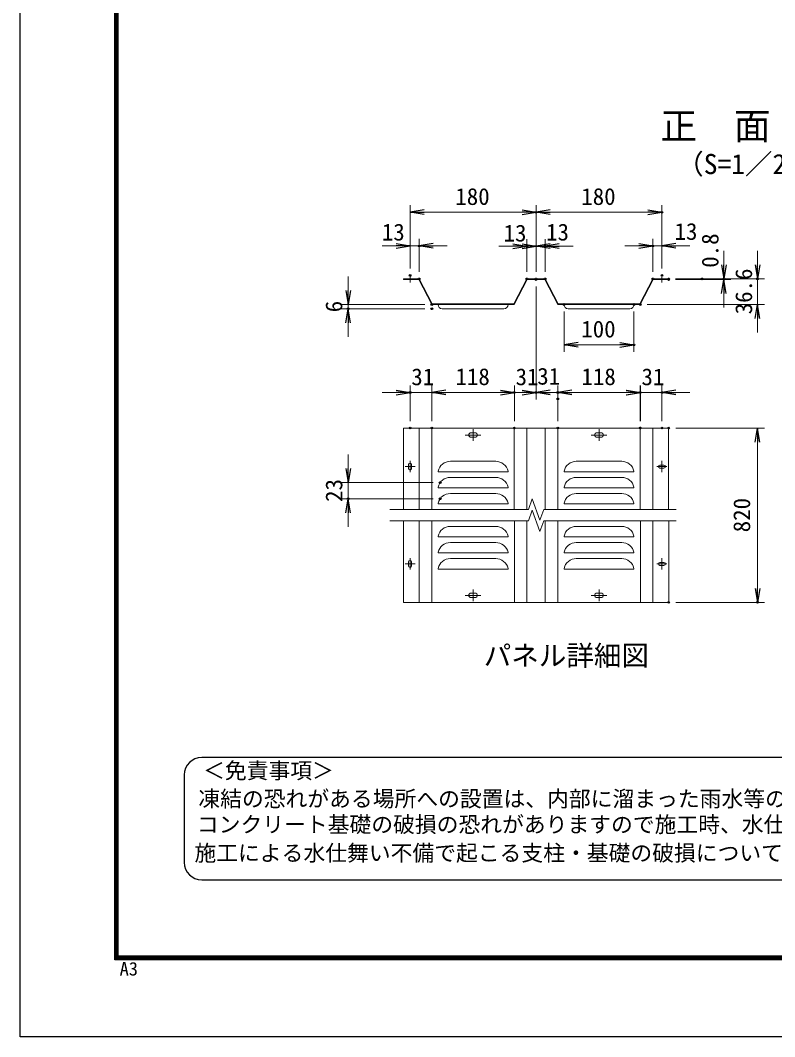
# Model space of a CAD drawing. Units: millimetres, scale not verified, with parts at other scales. Extents: x -4200 to 4200, y -2970 to 2970.
# Drawn here: x -4200 to -2044, y -2970 to -66 of the extents above; entities that cross this region are included whole.
import ezdxf
from ezdxf.enums import TextEntityAlignment as Align

# ---------------------------------------------------------------- set-up
doc = ezdxf.new("R2010")
doc.units = ezdxf.units.MM
doc.header["$LTSCALE"] = 10
doc.header["$PDMODE"] = 32
doc.header["$PDSIZE"] = 5
doc.linetypes.add('USER1', pattern=[50.8, 31.75, -6.35, 6.35, -6.35])
for name, color, linetype, lineweight in [('0-0_D-BMK', 2, 'USER1', 13), ('0-5_D-STR-DIM', 7, 'Continuous', 13), ('0-6_0', 7, 'Continuous', 25), ('0-8_D-TTL-TXT', 7, 'Continuous', 25), ('0-A_D-TTL', 7, 'Continuous', 25)]:
    doc.layers.add(name, color=color, linetype=linetype, lineweight=lineweight)
doc.layers.add('0-7_Defpoints', color=8, linetype='Continuous')
doc.styles.add('ＭＳ ゴシック', font='')
doc.styles.get('ＭＳ ゴシック').set_extended_font_data('MS Gothic')

# ---------------------------------------------------------------- blocks, each defined once
blk = doc.blocks.new('_Open')
at = {"layer": '0-6_0'}
blk.add_line((-10, 1.667), (0, 0), dxfattribs=at)
blk.add_lwpolyline([(-10, -1.667), (0, 0), (-10, 0)], dxfattribs=at)

msp = doc.modelspace()

# ---------------------------------------------------------------- linework, layer by layer
at = {"layer": '0-0_D-BMK'}
for p, q in [((-3086.11, -795.12), (-3086.11, -815.12)), ((-2366.11, -795.12), (-2366.11, -815.12)), ((-2906.11, -1234.64), (-2906.11, -1267.64)), ((-2546.11, -1234.64), (-2546.11, -1267.64)), ((-2928.51, -1251.14), (-2883.71, -1251.14)), ((-2523.71, -1251.14), (-2568.51, -1251.14)), ((-3086.11, -1324.64), (-3086.11, -1357.64)), ((-2366.11, -1324.64), (-2366.11, -1357.64)), ((-3071.81, -1341.14), (-3100.41, -1341.14)), ((-2351.81, -1341.14), (-2380.41, -1341.14)), ((-3071.81, -1619.14), (-3100.41, -1619.14)), ((-3086.11, -1602.64), (-3086.11, -1635.64)), ((-2351.81, -1619.14), (-2380.41, -1619.14)), ((-2366.11, -1602.64), (-2366.11, -1635.64)), ((-2928.51, -1709.14), (-2883.71, -1709.14)), ((-2906.11, -1725.64), (-2906.11, -1692.64)), ((-2523.71, -1709.14), (-2568.51, -1709.14)), ((-2546.11, -1725.64), (-2546.11, -1692.64))]:
    msp.add_line(p, q, dxfattribs=at)
at = {"layer": '0-5_D-STR-DIM'}
for p, q in [((-3086.11, -775.12), (-3086.11, -594.9)), ((-2726.11, -785.12), (-2726.11, -594.9)), ((-2726.11, -785.12), (-2726.11, -594.9)), ((-2366.11, -775.12), (-2366.11, -594.9)), ((-3046.11, -614.9), (-2766.11, -614.9)), ((-2686.11, -614.9), (-2406.11, -614.9)), ((-3086.11, -775.12), (-3086.11, -690.96)), ((-3060.11, -785.12), (-3060.11, -690.96)), ((-2752.11, -785.12), (-2752.11, -691.46)), ((-2726.11, -785.12), (-2726.11, -691.46)), ((-2726.11, -785.12), (-2726.11, -691.46)), ((-2700.11, -785.12), (-2700.11, -691.46)), ((-2392.11, -785.12), (-2392.11, -690.96)), ((-2366.11, -775.12), (-2366.11, -690.96)), ((-3126.11, -710.96), (-3166.11, -710.96)), ((-3086.11, -710.96), (-3060.11, -710.96)), ((-3020.11, -710.96), (-2980.11, -710.96)), ((-2792.11, -711.46), (-2832.11, -711.46)), ((-2766.11, -711.46), (-2806.11, -711.46)), ((-2726.11, -711.46), (-2752.11, -711.46)), ((-2726.11, -711.46), (-2700.11, -711.46)), ((-2686.11, -711.46), (-2646.11, -711.46)), ((-2660.11, -711.46), (-2620.11, -711.46)), ((-2432.11, -710.96), (-2472.11, -710.96)), ((-2366.11, -710.96), (-2392.11, -710.96)), ((-2326.11, -710.96), (-2286.11, -710.96)), ((-2188.98, -765.12), (-2188.98, -725.12)), ((-2092.98, -765.12), (-2092.98, -725.12)), ((-3263.24, -838.32), (-3263.24, -798.32)), ((-3060.11, -805.12), (-3105.11, -805.12)), ((-3105.11, -806.72), (-3105.11, -805.12)), ((-3061.1, -806.72), (-3105.11, -806.72)), ((-3061.1, -806.72), (-3024.11, -878.32)), ((-3060.11, -805.12), (-3023.12, -876.72)), ((-2752.11, -805.12), (-2789.1, -876.72)), ((-2751.12, -806.72), (-2788.11, -878.32)), ((-2700.11, -805.12), (-2752.11, -805.12)), ((-2701.1, -806.72), (-2751.12, -806.72)), ((-2701.1, -806.72), (-2664.11, -878.32)), ((-2700.11, -805.12), (-2663.12, -876.72)), ((-2392.11, -805.12), (-2429.1, -876.72)), ((-2391.12, -806.72), (-2428.11, -878.32)), ((-2347.11, -805.12), (-2392.11, -805.12)), ((-2392.11, -805.12), (-2347.11, -805.12)), ((-2347.11, -806.72), (-2391.12, -806.72)), ((-2327.11, -805.12), (-2168.98, -805.12)), ((-2327.11, -806.72), (-2168.98, -806.72)), ((-2231.11, -805.12), (-2072.98, -805.12)), ((-2188.98, -806.72), (-2188.98, -805.12)), ((-2092.98, -878.32), (-2092.98, -805.12)), ((-2726.11, -826.72), (-2726.11, -1149.63)), ((-2726.11, -826.72), (-2726.11, -1149.63)), ((-2188.98, -846.72), (-2188.98, -886.72)), ((-3043.98, -878.32), (-3283.24, -878.32)), ((-3043.98, -890.32), (-3283.24, -890.32)), ((-3263.24, -878.32), (-3263.24, -890.32)), ((-2788.11, -878.32), (-3024.11, -878.32)), ((-2789.1, -876.72), (-3023.12, -876.72)), ((-2994.11, -890.32), (-2818.11, -890.32)), ((-2428.11, -878.32), (-2664.11, -878.32)), ((-2429.1, -876.72), (-2663.12, -876.72)), ((-2646.11, -898.34), (-2646.11, -1013.65)), ((-2634.11, -890.32), (-2458.11, -890.32)), ((-2446.11, -898.34), (-2446.11, -1013.65)), ((-2408.11, -878.32), (-2072.98, -878.32)), ((-2092.98, -918.32), (-2092.98, -958.32)), ((-3263.24, -930.32), (-3263.24, -970.32)), ((-2606.11, -993.65), (-2486.11, -993.65)), ((-3126.11, -1129.63), (-3166.11, -1129.63)), ((-3086.11, -1211.14), (-3086.11, -1109.63)), ((-3024.07, -1129.63), (-3086.11, -1129.63)), ((-3024.07, -1211.14), (-3024.07, -1109.63)), ((-3024.07, -1211.14), (-3024.07, -1109.63)), ((-2984.07, -1129.63), (-2944.07, -1129.63)), ((-2984.07, -1129.63), (-2827.98, -1129.63)), ((-2827.98, -1129.63), (-2867.98, -1129.63)), ((-2766.11, -1129.63), (-2806.11, -1129.63)), ((-2787.98, -1211.14), (-2787.98, -1109.63)), ((-2787.98, -1211.14), (-2787.98, -1109.63)), ((-2787.98, -1129.63), (-2726.11, -1129.63)), ((-2726.11, -1129.63), (-2663.98, -1129.63)), ((-2686.11, -1129.63), (-2646.11, -1129.63)), ((-2664.07, -1127.86), (-2664.07, -1109.63)), ((-2663.98, -1211.14), (-2663.98, -1109.63)), ((-2624.07, -1129.63), (-2467.88, -1129.63)), ((-2623.98, -1129.63), (-2583.98, -1129.63)), ((-2468.15, -1129.63), (-2508.15, -1129.63)), ((-2428.15, -1211.14), (-2428.15, -1109.63)), ((-2428.15, -1129.63), (-2366.11, -1129.63)), ((-2427.88, -1211.14), (-2427.88, -1109.63)), ((-2366.11, -1211.14), (-2366.11, -1109.63)), ((-2326.11, -1129.63), (-2286.11, -1129.63)), ((-3105.11, -1231.14), (-3105.11, -1464.14)), ((-2347.11, -1231.14), (-3105.11, -1231.14)), ((-3060.11, -1231.14), (-3060.11, -1464.14)), ((-3023.98, -1231.14), (-3023.98, -1464.14)), ((-2912.01, -1244.64), (-2900.21, -1244.64)), ((-2788.11, -1231.14), (-2788.11, -1464.14)), ((-2752.11, -1231.14), (-2752.11, -1464.14)), ((-2700.11, -1231.14), (-2700.11, -1464.14)), ((-2664.11, -1231.14), (-2664.11, -1464.14)), ((-2540.21, -1244.64), (-2552.01, -1244.64)), ((-2428.11, -1231.14), (-2428.11, -1464.14)), ((-2392.11, -1231.14), (-2392.11, -1464.14)), ((-2347.11, -1231.14), (-2347.11, -1464.14)), ((-2326.98, -1231.14), (-2072.98, -1231.14)), ((-2912.01, -1257.64), (-2900.21, -1257.64)), ((-2540.21, -1257.64), (-2552.01, -1257.64)), ((-2092.98, -1271.14), (-2092.98, -1689.14)), ((-3263.24, -1347.14), (-3263.24, -1307.14)), ((-3090.41, -1346.84), (-3090.41, -1335.44)), ((-3081.81, -1346.84), (-3081.81, -1335.44)), ((-2841.21, -1326.14), (-2971, -1326.14)), ((-2481.21, -1326.14), (-2611, -1326.14)), ((-3006.11, -1354.14), (-3006.11, -1356.14)), ((-3006.11, -1356.14), (-2806.11, -1356.14)), ((-2806.11, -1354.14), (-2806.11, -1356.14)), ((-2806.11, -1354.17), (-2806.11, -1356.14)), ((-2646.11, -1354.14), (-2646.11, -1356.14)), ((-2646.11, -1354.17), (-2646.11, -1356.14)), ((-2446.11, -1356.14), (-2646.11, -1356.14)), ((-2446.11, -1354.14), (-2446.11, -1356.14)), ((-2371.81, -1336.84), (-2360.41, -1336.84)), ((-2371.81, -1345.44), (-2360.41, -1345.44)), ((-3020.11, -1387.14), (-3283.24, -1387.14)), ((-3263.24, -1387.14), (-3263.24, -1433.14)), ((-2841.21, -1372.14), (-2971, -1372.14)), ((-2481.21, -1372.14), (-2611, -1372.14)), ((-3006.11, -1400.14), (-3006.11, -1402.14)), ((-3006.11, -1402.14), (-2806.11, -1402.14)), ((-2971, -1418.14), (-2841.21, -1418.14)), ((-2805.98, -1400.14), (-2805.98, -1402.14)), ((-2805.98, -1400.17), (-2805.98, -1402.14)), ((-2646.11, -1400.14), (-2646.11, -1402.14)), ((-2646.11, -1400.17), (-2646.11, -1402.14)), ((-2446.11, -1402.14), (-2646.11, -1402.14)), ((-2481.21, -1418.14), (-2611, -1418.14)), ((-2446.11, -1400.14), (-2446.11, -1402.14)), ((-3020.11, -1433.14), (-3283.24, -1433.14)), ((-3006.11, -1446.14), (-3006.11, -1448.14)), ((-3006.11, -1448.14), (-2806.11, -1448.14)), ((-2805.98, -1446.14), (-2805.98, -1448.14)), ((-2805.98, -1446.17), (-2805.98, -1448.14)), ((-2748.04, -1464.24), (-2736.99, -1433.89)), ((-2714.89, -1494.6), (-2736.99, -1433.89)), ((-2646.11, -1446.14), (-2646.11, -1448.14)), ((-2646.11, -1446.17), (-2646.11, -1448.14)), ((-2446.11, -1448.14), (-2646.11, -1448.14)), ((-2446.11, -1446.14), (-2446.11, -1448.14)), ((-3263.24, -1473.14), (-3263.24, -1513.14)), ((-3144.27, -1464.14), (-2748, -1464.14)), ((-2748.04, -1496.24), (-2736.99, -1465.89)), ((-2714.89, -1526.6), (-2736.99, -1465.89)), ((-2703.85, -1464.24), (-2714.89, -1494.6)), ((-2703.81, -1464.14), (-2325.42, -1464.14)), ((-3144.27, -1496.14), (-2748, -1496.14)), ((-3104.98, -1496.14), (-3104.98, -1729.14)), ((-3059.98, -1496.14), (-3059.98, -1729.14)), ((-3023.98, -1496.14), (-3023.98, -1729.14)), ((-2787.98, -1496.14), (-2787.98, -1729.14)), ((-2751.98, -1496.14), (-2751.98, -1729.14)), ((-2703.85, -1496.24), (-2714.89, -1526.6)), ((-2703.81, -1496.14), (-2325.42, -1496.14)), ((-2699.98, -1496.14), (-2699.98, -1729.14)), ((-2663.98, -1496.14), (-2663.98, -1729.14)), ((-2427.98, -1496.14), (-2427.98, -1729.14)), ((-2391.98, -1496.14), (-2391.98, -1729.14)), ((-2346.98, -1496.14), (-2346.98, -1729.14)), ((-2841.21, -1512.14), (-2971, -1512.14)), ((-2481.21, -1512.14), (-2611, -1512.14)), ((-3006.11, -1540.14), (-3006.11, -1542.14)), ((-3006.11, -1542.14), (-2806.11, -1542.14)), ((-2841.21, -1558.14), (-2971, -1558.14)), ((-2806.11, -1540.14), (-2806.11, -1542.14)), ((-2806.11, -1540.17), (-2806.11, -1542.14)), ((-2646.11, -1540.14), (-2646.11, -1542.14)), ((-2646.11, -1540.17), (-2646.11, -1542.14)), ((-2446.11, -1542.14), (-2646.11, -1542.14)), ((-2481.21, -1558.14), (-2611, -1558.14)), ((-2446.11, -1540.14), (-2446.11, -1542.14)), ((-3006.11, -1586.14), (-3006.11, -1588.14)), ((-3006.11, -1588.14), (-2806.11, -1588.14)), ((-2806.11, -1586.14), (-2806.11, -1588.14)), ((-2806.11, -1586.17), (-2806.11, -1588.14)), ((-2646.11, -1586.14), (-2646.11, -1588.14)), ((-2646.11, -1586.17), (-2646.11, -1588.14)), ((-2446.11, -1588.14), (-2646.11, -1588.14)), ((-2446.11, -1586.14), (-2446.11, -1588.14)), ((-3090.41, -1613.44), (-3090.41, -1624.84)), ((-3081.81, -1613.44), (-3081.81, -1624.84)), ((-2971, -1604.14), (-2841.21, -1604.14)), ((-2481.21, -1604.14), (-2611, -1604.14)), ((-2371.81, -1614.84), (-2360.41, -1614.84)), ((-2371.81, -1623.44), (-2360.41, -1623.44)), ((-3006.11, -1632.14), (-3006.11, -1634.14)), ((-3006.11, -1634.14), (-2806.11, -1634.14)), ((-2806.11, -1632.14), (-2806.11, -1634.14)), ((-2806.11, -1632.17), (-2806.11, -1634.14)), ((-2646.11, -1632.14), (-2646.11, -1634.14)), ((-2646.11, -1632.17), (-2646.11, -1634.14)), ((-2446.11, -1634.14), (-2646.11, -1634.14)), ((-2446.11, -1632.14), (-2446.11, -1634.14)), ((-2912.01, -1702.64), (-2900.21, -1702.64)), ((-2540.21, -1702.64), (-2552.01, -1702.64)), ((-2346.98, -1729.14), (-3104.98, -1729.14)), ((-2912.01, -1715.64), (-2900.21, -1715.64)), ((-2540.21, -1715.64), (-2552.01, -1715.64)), ((-2326.98, -1729.14), (-2072.98, -1729.14))]:
    msp.add_line(p, q, dxfattribs=at)
msp.add_lwpolyline([(-2391.12, -806.72), (-2347.11, -806.72), (-2347.11, -805.12)], dxfattribs=at)
for centre, radius, start, end in [((-2994.11, -878.32), 12, 180, 270), ((-2818.11, -878.32), 12, 270, 0), ((-2634.11, -878.32), 12, 180, 270), ((-2458.11, -878.32), 12, 270, 0), ((-2912.01, -1251.14), 6.5, 90, 270), ((-2900.21, -1251.14), 6.5, 270, 90), ((-2552.01, -1251.14), 6.5, 90, 270), ((-2540.21, -1251.14), 6.5, 270, 90), ((-3086.11, -1335.44), 4.3, 0, 180), ((-2971, -1362.14), 36, 90, 167.16041), ((-2841.21, -1362.14), 36, 12.83959, 90), ((-2611, -1362.14), 36, 90, 167.16041), ((-2481.21, -1362.14), 36, 12.83959, 90), ((-3086.11, -1346.84), 4.3, 180, 0), ((-2371.81, -1341.14), 4.3, 90, 270), ((-2360.41, -1341.14), 4.3, 270, 90), ((-2971, -1408.14), 36, 90, 167.16041), ((-2841.21, -1408.14), 36, 12.83959, 90), ((-2611, -1408.14), 36, 90, 167.16041), ((-2481.21, -1408.14), 36, 12.83959, 90), ((-2971, -1454.14), 36, 90, 167.16041), ((-2841.21, -1454.14), 36, 12.83959, 90), ((-2611, -1454.14), 36, 90, 167.16041), ((-2481.21, -1454.14), 36, 12.83959, 90), ((-2971, -1548.14), 36, 90, 167.16041), ((-2841.21, -1548.14), 36, 12.83959, 90), ((-2611, -1548.14), 36, 90, 167.16041), ((-2481.21, -1548.14), 36, 12.83959, 90), ((-2971, -1594.14), 36, 90, 167.16041), ((-2841.21, -1594.14), 36, 12.83959, 90), ((-2611, -1594.14), 36, 90, 167.16041), ((-2481.21, -1594.14), 36, 12.83959, 90), ((-3086.11, -1613.44), 4.3, 0, 180), ((-3086.11, -1624.84), 4.3, 180, 0), ((-2971, -1640.14), 36, 90, 167.16041), ((-2841.21, -1640.14), 36, 12.83959, 90), ((-2611, -1640.14), 36, 90, 167.16041), ((-2481.21, -1640.14), 36, 12.83959, 90), ((-2371.81, -1619.14), 4.3, 90, 270), ((-2360.41, -1619.14), 4.3, 270, 90), ((-2912.01, -1709.14), 6.5, 90, 270), ((-2900.21, -1709.14), 6.5, 270, 90), ((-2552.01, -1709.14), 6.5, 90, 270), ((-2540.21, -1709.14), 6.5, 270, 90)]:
    msp.add_arc(centre, radius, start, end, dxfattribs=at)
at = {"layer": '0-7_Defpoints'}
for p in [(-2726.11, -614.9), (-2366.11, -614.9), (-3060.11, -710.96), (-2752.11, -711.46), (-2700.11, -711.46), (-2392.11, -710.96), (-3086.11, -795.12), (-3086.11, -795.12), (-3060.11, -805.12), (-2752.11, -805.12), (-2726.11, -805.12), (-2726.11, -805.12), (-2726.11, -806.72), (-2700.11, -805.12), (-2392.11, -805.12), (-2366.11, -795.12), (-2366.11, -795.12), (-2347.11, -805.12), (-2347.11, -806.72), (-2251.11, -805.12), (-2188.98, -805.12), (-2092.98, -805.12), (-3263.24, -890.32), (-3023.98, -878.32), (-3023.98, -890.32), (-2646.11, -878.34), (-2446.11, -878.34), (-2428.11, -878.32), (-2446.11, -993.65), (-3086.11, -1129.63), (-2787.98, -1129.63), (-2726.11, -1129.63), (-2663.98, -1129.63), (-2427.88, -1129.63), (-2366.11, -1129.63), (-2664.07, -1147.86), (-3086.11, -1231.14), (-3024.07, -1231.14), (-2787.98, -1231.14), (-2663.98, -1231.14), (-2428.15, -1231.14), (-2427.88, -1231.14), (-2366.11, -1231.14), (-2346.98, -1231.14), (-3000.11, -1387.14), (-3263.24, -1433.14), (-3000.11, -1433.14), (-2346.98, -1729.14), (-2092.98, -1729.14)]:
    msp.add_point(p, dxfattribs=at)
at = {"layer": '0-8_D-TTL-TXT', "color": 2}
for p, q in [((-1235.82, -2172.14), (-3681.37, -2172.14)), ((-3731.37, -2222.14), (-3731.37, -2472.14)), ((-3681.37, -2522.14), (-1235.82, -2522.14))]:
    msp.add_line(p, q, dxfattribs=at)
for centre, start, end in [((-3681.37, -2222.14), 90, 180), ((-3681.37, -2472.14), 180, 270)]:
    msp.add_arc(centre, 50, start, end, dxfattribs=at)
at = {"layer": '0-A_D-TTL', "color": 2}
msp.add_lwpolyline([(-4200, 2970), (4200, 2970), (4200, -2970), (-4200, -2970)], close=True, dxfattribs=at)
at = {"layer": '0-A_D-TTL'}
for points in [[(-3930, 2750), (3930, 2750), (3930, -2750), (-3930, -2750)], [(-3927.5, 2747.5), (3927.5, 2747.5), (3927.5, -2747.5), (-3927.5, -2747.5)], [(-3925, 2745), (3925, 2745), (3925, -2745), (-3925, -2745)], [(-3922.5, 2742.5), (3922.5, 2742.5), (3922.5, -2742.5), (-3922.5, -2742.5)], [(-3920, 2740), (3920, 2740), (3920, -2740), (-3920, -2740)]]:
    msp.add_lwpolyline(points, close=True, dxfattribs=at)

# ---------------------------------------------------------------- block references
at = {"layer": '0-5_D-STR-DIM', "xscale": 4, "yscale": 4}
for p, rotation in [((-3086.11, -614.9), 180), ((-2726.11, -614.9), 180), ((-3060.11, -710.96), 180), ((-2726.11, -711.46), 180), ((-2700.11, -711.46), 180), ((-2366.11, -710.96), 180), ((-2188.98, -805.12), 270), ((-2092.98, -805.12), 270), ((-2188.98, -806.72), 90), ((-3263.24, -878.32), 270), ((-3263.24, -890.32), 90), ((-2092.98, -878.32), 90), ((-2646.11, -993.65), 180), ((-3024.07, -1129.63), 180), ((-3024.07, -1129.63), 180), ((-2726.11, -1129.63), 180), ((-2664.07, -1129.63), 180), ((-2663.98, -1129.63), 180), ((-2366.11, -1129.63), 180), ((-2092.98, -1231.14), 90), ((-3263.24, -1387.14), 270), ((-3263.24, -1433.14), 90), ((-2092.98, -1729.14), 270)]:
    msp.add_blockref('_Open', p, dxfattribs=dict(at, rotation=rotation))
for p in [(-2726.11, -614.9), (-2366.11, -614.9), (-3086.11, -710.96), (-2752.11, -711.46), (-2726.11, -711.46), (-2392.11, -710.96), (-2446.11, -993.65), (-3086.11, -1129.63), (-2787.98, -1129.63), (-2787.98, -1129.63), (-2726.11, -1129.63), (-2428.15, -1129.63), (-2427.88, -1129.63)]:
    msp.add_blockref('_Open', p, dxfattribs=at)

# ---------------------------------------------------------------- texts
at = {"layer": '0-5_D-STR-DIM', "style": 'ＭＳ ゴシック'}
for s, p in [('180', (-2956.76, -608.15)), ('180', (-2596.76, -608.15)), ('13', (-3166.71, -709.86)), ('13', (-2818.85, -712.68)), ('13', (-2697.38, -709.85)), ('13', (-2330.18, -707.96)), ('100', (-2596.76, -986.9)), ('31', (-3082.58, -1123.25)), ('118', (-2956.3, -1122.88)), ('31', (-2784.48, -1123.2)), ('31', (-2722.58, -1121.57)), ('118', (-2596.25, -1122.88)), ('31', (-2424.74, -1123.25))]:
    msp.add_text(s, height=48.09, dxfattribs=at).set_placement(p, align=Align.BOTTOM_LEFT)
for s, p in [('0.8', (-2190.13, -773.24)), ('36.6', (-2094.13, -906.32)), ('6', (-3265.44, -900.54)), ('23', (-3265.22, -1442.24)), ('820', (-2099.73, -1529.02))]:
    msp.add_text(s, height=48.09, rotation=90, dxfattribs=at).set_placement(p, align=Align.BOTTOM_LEFT)
at = {"layer": '0-8_D-TTL-TXT', "style": 'ＭＳ ゴシック'}
for s, height, p in [('正\u3000面\u3000図', 76.98, (-2370.87, -429.88)), ('（S=1／20）', 57.7, (-2325.39, -523.08)), ('パネル詳細図', 57.7, (-2875.55, -1927.39)), ('＜免責事項＞ \u3000\u3000', 45.67, (-3677.67, -2246.32)), ('凍結の恐れがある場所への設置は、内部に溜まった雨水等の凍結融解により支柱の破損や', 45.67, (-3691.19, -2326.81)), ('コンクリート基礎の破損の恐れがありますので施工時、水仕舞いを行ってください。', 45.67, (-3695.3, -2400.24)), ('施工による水仕舞い不備で起こる支柱・基礎の破損について当社は責任を負いかねます。 ', 45.67, (-3702.29, -2481.73))]:
    msp.add_text(s, height=height, dxfattribs=at).set_placement(p, align=Align.BOTTOM_LEFT)
at = {"layer": '0-A_D-TTL', "style": 'ＭＳ ゴシック'}
msp.add_text('A3', height=38.49, dxfattribs=at).set_placement((-3916.09, -2806.81), align=Align.BOTTOM_LEFT)

doc.saveas('drawing.dxf')
